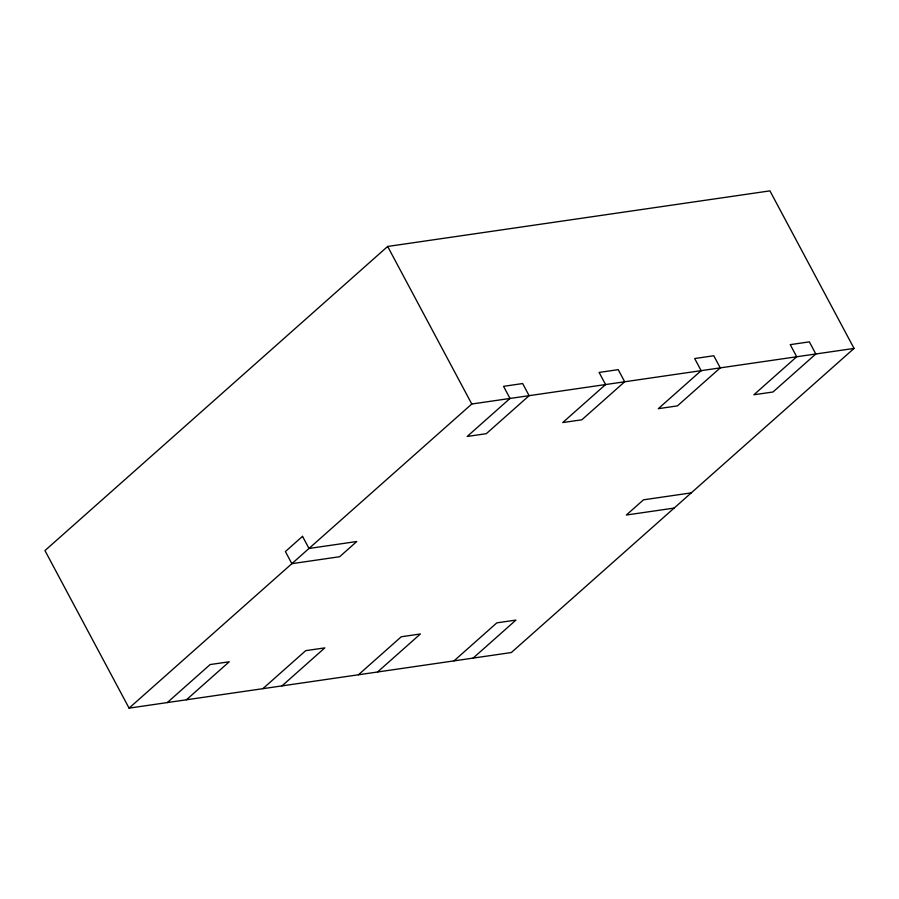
<?xml version="1.0" encoding="UTF-8"?>
<svg xmlns="http://www.w3.org/2000/svg" width="899" height="899" viewBox="0 0 899 899"><rect width="100%" height="100%" fill="white"/><g stroke="black" fill="none" stroke-linecap="round" stroke-linejoin="round"><path stroke-width="1.35" d="M387.66 246.461L44.95 550.581L129.074 708.131L511.34 652.539L854.05 348.419L769.926 190.869L387.66 246.461L471.784 404.011L854.05 348.419M129.074 708.131L471.784 404.011M167.304 702.569L210.141 664.552L229.256 661.776L186.408 699.793M262.868 688.668L305.705 650.662L324.82 647.876L281.983 685.892M358.431 674.778L401.269 636.762L420.384 633.986L377.546 671.991M453.995 660.877L496.832 622.861L515.947 620.085L473.11 658.102M691.264 492.877L643.482 499.822L626.345 515.026L674.126 508.081M302.525 536.343L285.388 551.559L291.86 563.673L339.642 556.728L356.779 541.513L308.998 548.469L302.525 536.343M510.014 398.448L467.177 436.464L486.292 433.689L529.129 395.672L522.656 383.547L503.541 386.334L510.014 398.448M605.578 384.547L562.74 422.564L581.855 419.788L624.693 381.772L618.22 369.658L599.105 372.433L605.578 384.547M701.141 370.658L658.304 408.674L677.419 405.887L720.256 367.871L713.784 355.757L694.669 358.532L701.141 370.658M796.705 356.757L753.868 394.773L772.983 391.998L815.82 353.981L809.347 341.856L790.243 344.643L796.705 356.757"/></g></svg>
